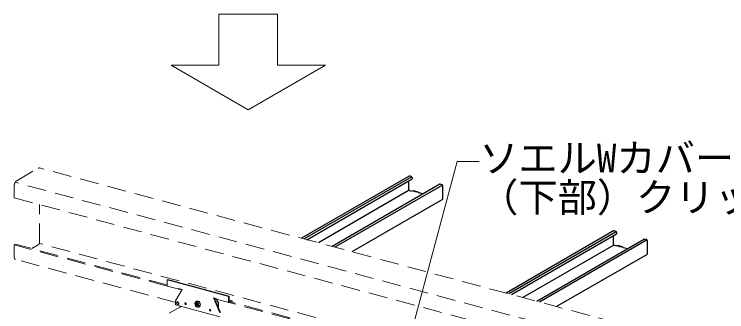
# Model space of a CAD drawing. Units: millimetres, scale not verified. Extents: x -3900 to 3900, y -2793 to 2750.
# Drawn here: x 2235 to 3143, y 1134 to 1512 of the extents above; entities that cross this region are included whole.
import ezdxf
from ezdxf.enums import TextEntityAlignment as Align

# ---------------------------------------------------------------- set-up
doc = ezdxf.new("R2010")
doc.units = ezdxf.units.MM
doc.header["$LTSCALE"] = 20
doc.linetypes.add('CHAIN1', pattern=[8, 5, -1, 1, -1])
doc.linetypes.add('DASHED1', pattern=[1.8, 1.2, -0.6])
for name, color, linetype, lineweight in [('5-3_野縁', 2, 'Continuous', 25), ('5-6_文字・矢印', 7, 'Continuous', 18), ('5-9_躯体他', 4, 'DASHED1', 9), ('5-A_クリップ', 7, 'Continuous', 18), ('5-B_補強金具・金具・その他', 3, 'Continuous', 18), ('5-C_ビス・アンカーボルト', 2, 'Continuous', 25)]:
    doc.layers.add(name, color=color, linetype=linetype, lineweight=lineweight)
doc.styles.add('ＭＳ ゴシック', font='')
doc.styles.get('ＭＳ ゴシック').set_extended_font_data('MS Gothic')

msp = doc.modelspace()

# ---------------------------------------------------------------- linework, layer by layer
at = {"layer": '5-3_野縁'}
for p, q in [((2738.11, 1306.57), (2600.94, 1227.38)), ((2741.48, 1305.58), (2604.42, 1226.45)), ((2607.96, 1225.5), (2741.93, 1302.84)), ((2738.04, 1289.08), (2738.04, 1300.6)), ((2738.88, 1306.65), (2740.62, 1306.19)), ((2741.93, 1304.35), (2741.93, 1302.84)), ((2777.23, 1296.1), (2640.05, 1216.9)), ((2780.61, 1295.11), (2643.54, 1215.97)), ((2778, 1296.18), (2779.74, 1295.72)), ((2781.05, 1277.55), (2781.05, 1293.87)), ((2738.32, 1288.43), (2622.55, 1221.59)), ((2738.62, 1288.25), (2741.55, 1287.47)), ((2743.42, 1287.76), (2741.75, 1287.46)), ((2744.01, 1287.42), (2743.83, 1287.61)), ((2744.74, 1287.37), (2744.49, 1287.29)), ((2745.4, 1287.04), (2745.22, 1287.24)), ((2746.13, 1287), (2745.88, 1286.91)), ((2746.79, 1286.67), (2746.61, 1286.87)), ((2747.53, 1286.63), (2747.27, 1286.54)), ((2748.18, 1286.3), (2748.01, 1286.5)), ((2748.91, 1286.25), (2748.66, 1286.17)), ((2750.64, 1285.08), (2749.35, 1286.17)), ((2755.71, 1283.68), (2750.82, 1284.99)), ((2780.62, 1276.7), (2665.31, 1210.13)), ((2998.91, 1236.69), (2861.74, 1157.5)), ((3002.28, 1235.7), (2865.22, 1156.57)), ((2999.68, 1236.77), (3001.42, 1236.31)), ((2868.76, 1155.62), (3002.73, 1232.96)), ((3038.03, 1226.22), (2900.85, 1147.02)), ((2998.84, 1219.2), (2998.84, 1230.71)), ((3002.73, 1234.47), (3002.73, 1232.96)), ((3038.8, 1226.3), (3040.54, 1225.84)), ((2999.12, 1218.55), (2883.35, 1151.71)), ((3041.41, 1225.23), (2904.34, 1146.08)), ((2999.42, 1218.37), (3002.35, 1217.59)), ((3004.22, 1217.88), (3002.55, 1217.58)), ((3004.81, 1217.53), (3004.63, 1217.73)), ((3005.54, 1217.49), (3005.29, 1217.41)), ((3006.2, 1217.16), (3006.02, 1217.36)), ((3006.93, 1217.12), (3006.68, 1217.03)), ((3007.59, 1216.79), (3007.41, 1216.99)), ((3041.85, 1207.67), (3041.85, 1223.99)), ((3008.33, 1216.75), (3008.07, 1216.66)), ((3008.98, 1216.42), (3008.81, 1216.62)), ((3009.71, 1216.37), (3009.46, 1216.29)), ((3011.44, 1215.2), (3010.15, 1216.29)), ((3016.51, 1213.8), (3011.62, 1215.11)), ((3041.42, 1206.82), (2926.11, 1140.25))]:
    msp.add_line(p, q, dxfattribs=at)
for centre, radius, start, end in [((2738.57, 1305.78), 0.914, 111.63576, 120), ((2738.57, 1305.71), 0.981, 91.53006, 110.22615), ((2738.59, 1305.54), 1.15, 75.2791, 92.31622), ((2740.33, 1305.08), 1.15, 75.2791, 75.27946), ((2740.26, 1304.86), 1.38, 59.17209, 74.56137), ((2740.11, 1304.55), 1.72, 47.4884, 60.39696), ((2739.97, 1304.41), 1.92, 34.74982, 47.13036), ((2739.86, 1304.3), 2.07, 23.69022, 35.42517), ((2739.86, 1304.32), 2.06, 11.90216, 23.38902), ((2740.07, 1304.33), 1.86, 0.40636, 12.91721), ((2740.36, 1304.34), 1.57, 359.41102, 359.86507), ((2777.69, 1295.31), 0.914, 111.63576, 120), ((2777.69, 1295.24), 0.981, 91.53006, 110.22615), ((2777.71, 1295.07), 1.15, 75.2791, 92.31622), ((2779.45, 1294.61), 1.15, 75.2791, 75.27946), ((2779.55, 1294.47), 0.744, 75.2791, 75.27988), ((2779.38, 1294.39), 1.38, 59.17209, 74.56137), ((2779.23, 1294.08), 1.72, 47.4884, 60.39696), ((2779.09, 1293.94), 1.92, 34.74982, 47.13036), ((2778.98, 1293.83), 2.07, 23.69022, 35.42517), ((2778.98, 1293.85), 2.06, 11.90216, 23.38902), ((2779.19, 1293.86), 1.86, 0.40636, 12.91721), ((2779.48, 1293.87), 1.57, 359.41102, 359.86507), ((2738.84, 1289.2), 1.26, 179.82106, 179.82169), ((2738.86, 1289.08), 0.817, 180.29314, 193.00909), ((2738.75, 1289.08), 0.706, 179.82106, 179.82169), ((2738.96, 1289.09), 0.923, 191.90993, 203.38126), ((2738.96, 1289.09), 0.919, 203.65993, 215.45546), ((2738.91, 1289.05), 0.851, 214.70239, 227.17778), ((2738.85, 1288.99), 0.767, 227.46767, 240.41769), ((2738.79, 1288.85), 0.618, 239.21449, 254.51897), ((2738.86, 1288.66), 0.964, 254.33559, 255.6644), ((2738.76, 1288.78), 0.538, 254.33559, 255.6644), ((2738.75, 1288.73), 0.496, 254.96596, 255.03403), ((2741.67, 1287.9), 0.45, 255, 280.09938), ((2743.5, 1287.32), 0.45, 41.47553, 100.09938), ((2744.35, 1287.71), 0.45, 221.47553, 288.52447), ((2744.89, 1286.94), 0.45, 41.47553, 108.52447), ((2745.74, 1287.34), 0.45, 221.47553, 288.52447), ((2746.28, 1286.57), 0.45, 41.47553, 108.52447), ((2747.13, 1286.97), 0.45, 221.47553, 288.52447), ((2747.67, 1286.2), 0.45, 41.47553, 108.52447), ((2748.52, 1286.6), 0.45, 221.47553, 288.52447), ((2749.06, 1285.83), 0.45, 49.90062, 108.52447), ((2750.93, 1285.42), 0.45, 229.90062, 255), ((2780.25, 1277.34), 0.736, 300, 311.63971), ((2780.2, 1277.4), 0.816, 311.50742, 330.15334), ((2780.03, 1277.48), 1, 331.01143, 347.02867), ((2779.79, 1277.56), 1.25, 345.93053, 359.86507), ((2779.56, 1277.55), 1.49, 0.40636, 0.66471), ((2999.37, 1235.9), 0.914, 111.63576, 120), ((2999.37, 1235.83), 0.981, 91.53006, 110.22615), ((2999.39, 1235.66), 1.15, 75.2791, 92.31622), ((3001.13, 1235.19), 1.15, 75.2791, 75.27946), ((3001.06, 1234.98), 1.38, 59.17209, 74.56137), ((3000.91, 1234.67), 1.72, 47.4884, 60.39696), ((3000.77, 1234.53), 1.92, 34.74982, 47.13036), ((3000.66, 1234.42), 2.07, 23.69022, 35.42517), ((3000.66, 1234.44), 2.06, 11.90216, 23.38902), ((3000.87, 1234.45), 1.86, 0.40636, 12.91721), ((3001.16, 1234.46), 1.57, 359.41102, 359.86507), ((3038.49, 1225.43), 0.914, 111.63576, 120), ((3038.49, 1225.36), 0.981, 91.53006, 110.22615), ((3038.51, 1225.19), 1.15, 75.2791, 92.31622), ((2999.64, 1219.32), 1.26, 179.82106, 179.82169), ((2999.66, 1219.2), 0.817, 180.29314, 193.00909), ((2999.55, 1219.2), 0.706, 179.82106, 179.82169), ((2999.76, 1219.21), 0.923, 191.90993, 203.38126), ((2999.76, 1219.21), 0.919, 203.65993, 215.45546), ((2999.71, 1219.16), 0.851, 214.70239, 227.17778), ((2999.65, 1219.1), 0.767, 227.46767, 240.41769), ((2999.59, 1218.97), 0.618, 239.21449, 254.51897), ((2999.66, 1218.78), 0.964, 254.33559, 255.6644), ((2999.56, 1218.89), 0.538, 254.33559, 255.6644), ((2999.55, 1218.85), 0.496, 254.96596, 255.03403), ((3002.47, 1218.02), 0.45, 255, 280.09938), ((3004.3, 1217.43), 0.45, 41.47553, 100.09938), ((3005.15, 1217.83), 0.45, 221.47553, 288.52447), ((3005.69, 1217.06), 0.45, 41.47553, 108.52447), ((3006.54, 1217.46), 0.45, 221.47553, 288.52447), ((3007.08, 1216.69), 0.45, 41.47553, 108.52447), ((3040.17, 1224.51), 1.38, 59.17209, 74.56137), ((3040.25, 1224.72), 1.15, 75.2791, 75.27946), ((3040.35, 1224.59), 0.744, 75.2791, 75.27988), ((3040.03, 1224.2), 1.72, 47.4884, 60.39696), ((3039.89, 1224.06), 1.92, 34.74982, 47.13036), ((3039.78, 1223.95), 2.07, 23.69022, 35.42517), ((3039.78, 1223.97), 2.06, 11.90216, 23.38902), ((3039.99, 1223.98), 1.86, 0.40636, 12.91721), ((3040.28, 1223.99), 1.57, 359.41102, 359.86507), ((3007.93, 1217.09), 0.45, 221.47553, 288.52447), ((3008.47, 1216.32), 0.45, 41.47553, 108.52447), ((3009.32, 1216.71), 0.45, 221.47553, 288.52447), ((3009.86, 1215.94), 0.45, 49.90062, 108.52447), ((3011.73, 1215.54), 0.45, 229.90062, 255), ((3041.05, 1207.46), 0.736, 300, 311.63971), ((3041, 1207.52), 0.816, 311.50742, 330.15334), ((3040.83, 1207.6), 1, 331.01143, 347.02867), ((3040.59, 1207.68), 1.25, 345.93053, 359.86507), ((3040.36, 1207.67), 1.49, 0.40636, 0.66471)]:
    msp.add_arc(centre, radius, start, end, dxfattribs=at)
at = {"layer": '5-6_文字・矢印'}
for p, q in [((2495.72, 1512.46), (2570.6, 1512.46)), ((2730.04, 1066.92), (2799.23, 1325.13)), ((2827.49, 1325.13), (2799.23, 1325.13))]:
    msp.add_line(p, q, dxfattribs=at)
for points in [[(2533.16, 1390.79), (2434.78, 1447.59), (2495.72, 1447.59), (2495.72, 1512.46)], [(2533.16, 1390.79), (2631.53, 1447.59), (2570.6, 1447.59), (2570.6, 1512.46)]]:
    msp.add_lwpolyline(points, dxfattribs=at)
at = {"layer": '5-9_躯体他'}
for p, q in [((2238, 1300.63), (2265.56, 1316.55)), ((3142.06, 1082.39), (2267.09, 1316.83)), ((2234.9, 1278.84), (2234.9, 1294.24)), ((3109.84, 1064.4), (2236.07, 1298.52)), ((2234.9, 1278.84), (3109.84, 1044.4)), ((2267.12, 1222.04), (2267.12, 1270.21)), ((2430.17, 1166.52), (2234.9, 1218.84)), ((2429.74, 1167.95), (2236.45, 1219.74)), ((3140.51, 986.71), (2266.91, 1220.78)), ((2440.6, 1145.65), (2236.45, 1200.35)), ((2448.74, 1161.54), (2444.81, 1162.59)), ((2690.72, 1096.7), (2508.66, 1145.48)), ((2690.54, 1098.06), (2510.91, 1146.2))]:
    msp.add_line(p, q, dxfattribs=at)
for points in [[(2234.9, 1203.43), (2234.9, 1218.84), (2236.45, 1219.74)], [(2257.39, 1214.13), (2265.56, 1218.85), (2265.7, 1218.93)]]:
    msp.add_lwpolyline(points, dxfattribs=at)
for centre, radius, start, end in [((2266.75, 1314.75), 2.14, 100.33492, 107.64659), ((2266.7, 1315.03), 1.86, 92.29131, 100.32968), ((2266.69, 1315.22), 1.66, 83.61781, 92.27635), ((2266.71, 1315.33), 1.55, 74.52733, 83.59312), ((2267.05, 1313.98), 2.97, 114.20833, 120.08147), ((2266.87, 1314.39), 2.51, 107.64462, 114.21445), ((2266.71, 1315.36), 1.52, 74.49664, 74.49692), ((2243.18, 1294.47), 8.18, 148.23471, 151.22342), ((2242.67, 1294.78), 7.59, 145.09595, 148.23853), ((2242.13, 1295.16), 6.92, 141.76025, 145.10034), ((2241.58, 1295.6), 6.22, 138.17744, 141.76534), ((2241.04, 1296.08), 5.5, 134.28928, 138.18332), ((2240.55, 1296.58), 4.79, 130.02838, 134.29604), ((2240.12, 1297.09), 4.12, 125.31799, 130.03598), ((2239.76, 1297.59), 3.51, 120.07359, 125.32611), ((2242.05, 1294.24), 7.15, 176.70427, 179.97359), ((2242.69, 1294.2), 7.79, 173.62148, 176.70845), ((2243.25, 1294.14), 8.36, 170.67877, 173.62514), ((2243.7, 1294.06), 8.82, 167.83937, 170.68205), ((2244.03, 1293.99), 9.16, 165.07002, 167.84236), ((2244.23, 1293.94), 9.35, 162.33987, 165.07285), ((2244.27, 1293.93), 9.4, 159.61942, 162.34262), ((2244.18, 1293.96), 9.3, 156.87947, 159.62218), ((2243.96, 1294.06), 9.06, 154.09019, 156.88234), ((2243.61, 1294.23), 8.68, 151.22003, 154.09326), ((2264.51, 1220.62), 2.06, 305.31799, 310.03598), ((2264.29, 1220.87), 2.4, 310.02838, 314.29604), ((2264.05, 1221.12), 2.75, 314.28928, 318.18332), ((2263.78, 1221.36), 3.11, 318.17744, 321.76534), ((2263.5, 1221.58), 3.46, 321.76025, 325.10034), ((2263.23, 1221.77), 3.79, 325.09595, 328.23853), ((2262.98, 1221.93), 4.09, 328.23471, 331.22342), ((2262.76, 1222.05), 4.34, 331.22003, 334.09326), ((2262.59, 1222.13), 4.53, 334.09019, 336.88234), ((2262.48, 1222.18), 4.65, 336.87947, 339.62218), ((2262.43, 1222.2), 4.7, 339.61942, 342.34262), ((2262.45, 1222.19), 4.68, 342.33987, 345.07285), ((2262.55, 1222.17), 4.58, 345.07002, 347.84236), ((2262.71, 1222.13), 4.41, 347.83937, 350.68205), ((2262.94, 1222.09), 4.18, 350.67877, 353.62514), ((2263.22, 1222.06), 3.9, 353.62148, 356.70845), ((2263.54, 1222.04), 3.58, 356.70427, 359.97359), ((2241.35, 1203.44), 6.46, 179.96877, 183.46838), ((2240.64, 1203.39), 5.74, 183.46278, 187.24823), ((2239.93, 1203.3), 5.03, 187.24176, 191.3774), ((2239.26, 1203.17), 4.34, 191.37006, 195.92958), ((2238.65, 1202.99), 3.71, 195.92159, 200.98712), ((2238.12, 1202.79), 3.14, 200.97903, 206.63701), ((2237.69, 1202.57), 2.65, 206.63008, 212.96169), ((2237.35, 1202.35), 2.25, 212.95801, 220.02158), ((2237.11, 1202.15), 1.94, 220.02408, 227.82809), ((2236.96, 1201.98), 1.72, 227.83966, 236.31081), ((2236.88, 1201.87), 1.58, 236.33252, 245.29295), ((2236.86, 1201.82), 1.52, 245.32216, 254.49692)]:
    msp.add_arc(centre, radius, start, end, dxfattribs=at)
at = {"layer": '5-A_クリップ'}
for p, q in [((2490.33, 1150.05), (2492.9, 1149.36)), ((2493.62, 1149.14), (2493.99, 1149.33)), ((2494.64, 1145.9), (2495.05, 1146.13)), ((2494.64, 1145.9), (2494.64, 1140.31)), ((2495.05, 1146.13), (2495.05, 1139.39))]:
    msp.add_line(p, q, dxfattribs=at)
for centre, radius, start, end in [((2495.27, 1148.37), 2.37, 180.02081, 184.28279), ((2494.72, 1148.34), 1.82, 170.67877, 173.62514), ((2494.6, 1148.36), 1.69, 173.62148, 176.70845), ((2494.46, 1148.36), 1.55, 176.70427, 179.97359), ((2495.4, 1148.38), 2.5, 184.28024, 188.39259), ((2494.82, 1148.33), 1.92, 167.83937, 170.68205), ((2495.52, 1148.39), 2.62, 188.39008, 192.37979), ((2494.89, 1148.31), 1.99, 165.07002, 167.84236), ((2495.61, 1148.41), 2.71, 192.37733, 196.27097), ((2494.93, 1148.3), 2.03, 162.33987, 165.07285), ((2494.94, 1148.3), 2.04, 159.61942, 162.34262), ((2495.68, 1148.43), 2.79, 196.26855, 200.09213), ((2494.92, 1148.3), 2.02, 156.87947, 159.62218), ((2494.87, 1148.33), 1.97, 154.09019, 156.88234), ((2495.73, 1148.45), 2.84, 200.08977, 203.86874), ((2494.8, 1148.36), 1.89, 151.22003, 154.09326), ((2495.75, 1148.46), 2.86, 203.86641, 207.6259), ((2492.87, 1150.14), 0.493, 303.35744, 303.54373), ((2494.7, 1148.41), 1.78, 148.23471, 151.22342), ((2494.59, 1148.48), 1.65, 145.09595, 148.23853), ((2495.74, 1148.46), 2.85, 207.62357, 211.38852), ((2494.01, 1148.89), 0.935, 137.98438, 144.99923), ((2493.98, 1148.6), 0.678, 173.62148, 176.70845), ((2494.07, 1148.58), 0.767, 167.83937, 170.68205), ((2494.03, 1148.59), 0.727, 170.67877, 173.62514), ((2493.93, 1148.6), 0.622, 176.70427, 179.97359), ((2495.68, 1148.6), 2.37, 180.02081, 184.28279), ((2495.72, 1148.44), 2.82, 211.38617, 215.18155), ((2494.1, 1148.58), 0.796, 165.07002, 167.84236), ((2495.81, 1148.61), 2.5, 184.28024, 188.39259), ((2494.12, 1148.57), 0.813, 162.33987, 165.07285), ((2495.92, 1148.63), 2.62, 188.39008, 192.37979), ((2494.12, 1148.57), 0.818, 159.61942, 162.34262), ((2494.11, 1148.57), 0.809, 156.87947, 159.62218), ((2496.02, 1148.65), 2.71, 192.37733, 196.27097), ((2494.1, 1148.58), 0.788, 154.09019, 156.88234), ((2493.81, 1148.7), 0.474, 112.45494, 151.98097), ((2496.09, 1148.67), 2.79, 196.26855, 200.09213), ((2495.67, 1148.4), 2.76, 215.17917, 219.03023), ((2496.14, 1148.69), 2.84, 200.08977, 203.86874), ((2495.6, 1148.35), 2.67, 219.0278, 222.96024), ((2496.16, 1148.69), 2.86, 203.86641, 207.6259), ((2496.15, 1148.69), 2.85, 207.62357, 211.38852), ((2495.52, 1148.28), 2.57, 222.95775, 226.99782), ((2496.12, 1148.67), 2.82, 211.38617, 215.18155), ((2495.44, 1148.19), 2.44, 226.99529, 231.16975), ((2496.07, 1148.64), 2.76, 215.17917, 219.03023), ((2495.35, 1148.08), 2.31, 231.16721, 235.50316), ((2496.01, 1148.58), 2.67, 219.0278, 222.96024), ((2495.27, 1147.96), 2.17, 235.50067, 240.02501), ((2495.93, 1148.51), 2.57, 222.95775, 226.99782), ((2495.84, 1148.42), 2.44, 226.99529, 231.16975), ((2495.2, 1147.84), 2.02, 240.02267, 244.76123), ((2495.76, 1148.32), 2.31, 231.16721, 235.50316), ((2495.14, 1147.71), 1.88, 244.7592, 249.73541), ((2495.68, 1148.2), 2.17, 235.50067, 240.02501), ((2495.09, 1147.58), 1.74, 249.7339, 254.9668), ((2495.61, 1148.07), 2.02, 240.02267, 244.76123), ((2495.55, 1147.94), 1.88, 244.7592, 249.73541), ((2495.5, 1147.82), 1.74, 249.7339, 254.9668)]:
    msp.add_arc(centre, radius, start, end, dxfattribs=at)
at = {"layer": '5-B_補強金具・金具・その他'}
for p, q in [((2429.74, 1174.22), (2430.55, 1174.69)), ((2469.18, 1163.65), (2429.74, 1174.22)), ((2429.74, 1174.22), (2429.74, 1167.22)), ((2430.55, 1174.69), (2508.79, 1153.72)), ((2444.74, 1162.53), (2430.15, 1166.44)), ((2449.04, 1162.05), (2444.12, 1163.37)), ((2444.76, 1162.58), (2445.82, 1162.91)), ((2507.98, 1153.26), (2469.18, 1163.65)), ((2440.6, 1147.51), (2449.04, 1162.05)), ((2507.98, 1153.26), (2508.79, 1153.72)), ((2508.79, 1153.72), (2508.79, 1146.72)), ((2440.6, 1142.51), (2440.6, 1147.51)), ((2497.11, 1132.37), (2488.68, 1151.43)), ((2488.68, 1151.43), (2492.33, 1150.45)), ((2497.92, 1132.89), (2489.86, 1151.11)), ((2508.39, 1145.48), (2492.74, 1149.67)), ((2507.98, 1153.26), (2507.98, 1146.26)), ((2508.61, 1145.47), (2511.83, 1146.49)), ((2512.24, 1147.74), (2508.79, 1148.66)), ((2508.79, 1146.72), (2512.01, 1147.75)), ((2511.83, 1145.95), (2511.83, 1146.49)), ((2512.64, 1147.05), (2512.64, 1145.73)), ((2445.88, 1139.65), (2432.37, 1131.85)), ((2497.11, 1127.37), (2440.6, 1142.51)), ((2447.01, 1140.02), (2447.92, 1140.55))]:
    msp.add_line(p, q, dxfattribs=at)
at = {"layer": '5-B_補強金具・金具・その他', "linetype": 'CHAIN1'}
msp.add_line((2508.79, 1148.16), (2508.79, 1146.72), dxfattribs=at)
at = {"layer": '5-B_補強金具・金具・その他'}
for centre, radius, start, end in [((2431.19, 1167.22), 1.45, 179.29407, 196.64667), ((2430.45, 1167.02), 0.685, 198.62534, 226.37254), ((2430.28, 1166.92), 0.493, 232.38202, 255), ((2430.28, 1166.92), 0.493, 303.35744, 303.54373), ((2445.58, 1163.36), 1.45, 179.29407, 196.64667), ((2444.84, 1163.17), 0.685, 198.62534, 226.37254), ((2444.67, 1163.06), 0.493, 232.38202, 280.66759), ((2443.67, 1164.3), 2.08, 307.58517, 307.58519), ((2444.67, 1163.06), 0.493, 303.35744, 303.54373), ((2447.97, 1163.7), 2.08, 307.58517, 307.58519), ((2443.16, 1145.24), 1.34, 134.07533, 182.48544), ((2443.92, 1145.18), 2.1, 180.01761, 250.35704), ((2442.91, 1145.42), 1.04, 72.86452, 130.66939), ((2443.09, 1144.48), 1.15, 351.10435, 91.0353), ((2442.51, 1144.44), 2.1, 0.01761, 70.35704), ((2443.29, 1144.37), 1.32, 313.58813, 2.97263), ((2453.25, 1144.38), 0.839, 134.07533, 182.48544), ((2453.72, 1144.35), 1.31, 180.01761, 250.35704), ((2453.09, 1144.49), 0.65, 72.86452, 130.66939), ((2454.06, 1144.38), 0.839, 134.07533, 182.48544), ((2454.53, 1144.35), 1.31, 180.01761, 239.50796), ((2452.84, 1143.88), 1.31, 0.01761, 70.35704), ((2453.9, 1144.49), 0.65, 127.43039, 130.66939), ((2493.79, 1150.45), 1.45, 179.29407, 196.64667), ((2493.04, 1150.25), 0.685, 198.62534, 226.37254), ((2492.87, 1150.14), 0.493, 232.38202, 255), ((2509.43, 1146.25), 1.45, 179.29407, 196.64667), ((2508.69, 1146.06), 0.685, 198.62534, 226.37254), ((2508.52, 1145.95), 0.493, 232.38202, 280.66759), ((2507.52, 1147.19), 2.08, 307.58517, 307.58519), ((2508.52, 1145.95), 0.493, 303.35744, 303.54373), ((2512.1, 1147.23), 0.522, 54.64716, 121.27859), ((2513.1, 1146.03), 2.08, 127.58517, 127.58519), ((2512.19, 1147.3), 0.414, 17.65674, 59.41235), ((2510.74, 1146.98), 1.9, 359.02052, 13.64981), ((2510.56, 1146.93), 2.08, 358.00086, 0.57799), ((2443.52, 1144.2), 1.04, 252.9537, 310.75941), ((2446.9, 1138.47), 1.56, 85.72137, 130.66939), ((2453.47, 1143.73), 0.648, 252.9537, 310.75941), ((2453.33, 1143.84), 0.823, 313.58813, 2.97263), ((2484.55, 1136), 0.839, 134.07533, 182.48544), ((2485.02, 1135.96), 1.31, 180.01761, 250.35704), ((2484.39, 1136.11), 0.65, 72.86452, 130.66939), ((2485.36, 1136), 0.839, 134.07533, 182.48544), ((2485.83, 1135.96), 1.31, 180.01761, 239.50796), ((2484.14, 1135.49), 1.31, 0.01761, 70.35704), ((2485.2, 1136.11), 0.65, 127.43039, 130.66939), ((2484.62, 1135.45), 0.823, 313.58813, 2.97263), ((2484.77, 1135.34), 0.648, 252.9537, 310.75941)]:
    msp.add_arc(centre, radius, start, end, dxfattribs=at)
at = {"layer": '5-C_ビス・アンカーボルト'}
for centre, radius, start, end in [((2471.68, 1145.36), 4.96, 178.31644, 201.12624), ((2471.52, 1145.35), 3.75, 164.98733, 196.12629), ((2469.34, 1141.75), 2.93, 80.88028, 119.04116), ((2469.34, 1141.75), 2.93, 141.35179, 166.05048), ((2470.18, 1140.54), 3.09, 143.28284, 165.25127), ((2471.68, 1145.36), 4.96, 216.83517, 243.91884), ((2470.18, 1140.54), 3.09, 87.65817, 123.10941), ((2471.52, 1145.35), 3.75, 216.25961, 255.17737)]:
    msp.add_arc(centre, radius, start, end, dxfattribs=at)
msp.add_ellipse((2468.68, 1143.44), major_axis=(-1.04, 3.86), ratio=0.74, dxfattribs=at)

# ---------------------------------------------------------------- texts
at = {"layer": '5-6_文字・矢印', "style": 'ＭＳ ゴシック'}
for s, p in [('ソエルWカバー', (2827.49, 1300.13)), ('（下部）クリップ', (2827.49, 1250.13))]:
    msp.add_text(s, height=36.66, dxfattribs=at).set_placement(p, align=Align.BOTTOM_LEFT)

doc.saveas('drawing.dxf')
